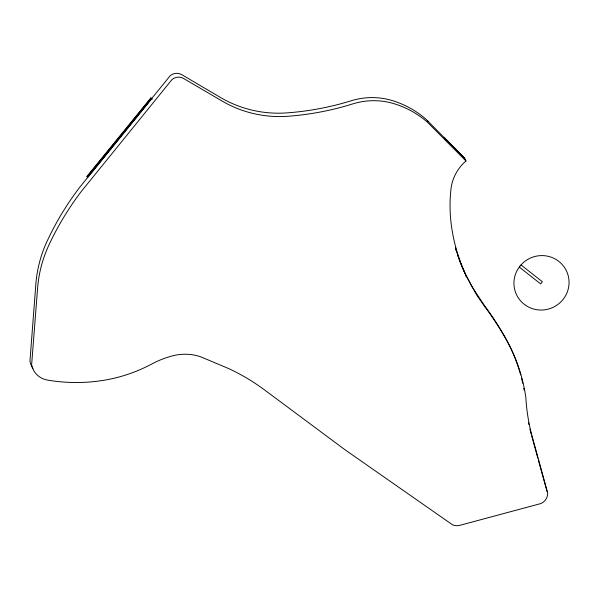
<?xml version="1.0" encoding="UTF-8"?>
<svg xmlns="http://www.w3.org/2000/svg" width="599" height="599" viewBox="0 0 599 599"><rect width="100%" height="100%" fill="white"/><g stroke="black" fill="none" stroke-linecap="round" stroke-linejoin="round"><path stroke-width="0.9" d="M87.035 176.765L151.008 98.236L152.228 99.142L150.873 97.937L86.892 176.473L87.439 177.641L170.236 75.661A9.996 9.846 -21.3 0 1 181.819 74.673L220.417 97.435A114.394 112.664 -21.3 0 0 286.749 112.897A284.869 280.564 -21.3 0 0 346.05 102.309L351.313 100.737A69.469 68.421 -21.3 0 1 392.899 100.759A93.504 92.096 -21.3 0 1 425.777 119.036L464.764 158.361L444.188 137.463L444.458 138.055M444.338 137.777L445.424 138.624M521.04 264.945L542.365 281.747L540.627 283.889L519.303 267.087M465.985 160.966L427.109 121.882A93.451 91.669 -25.1 0 0 394.314 103.777A69.454 68.129 -25.1 0 0 352.789 103.897L347.54 105.484A284.854 279.426 -25.1 0 1 288.321 116.243A114.342 112.163 -25.1 0 1 222.117 101.059L183.608 78.491A9.996 9.809 -25.1 0 0 172.048 79.517L81.644 191.036A290.77 285.229 -25.1 0 0 48.901 245.073A126.569 124.158 -25.1 0 0 37.602 288.022L31.627 364.739A19.662 19.288 -25.1 0 0 47.546 380.08A169.742 166.507 -25.1 0 0 101.141 380.709A151.817 148.926 -25.1 0 0 151.622 364.065A94.462 92.658 -25.1 0 1 171.666 356.091A48.699 47.77 -25.1 0 1 200.515 356.727L228.818 368.632A211.372 207.351 -25.1 0 1 264.773 390.091L344.964 449.737L452.492 524.776A11.201 10.984 -25.1 0 0 459.905 525.316L540.927 503.542A11.156 10.947 -25.1 0 0 547.703 492.977L532.234 436.716A193.327 189.643 -25.1 0 1 525.862 397.714A171.014 167.757 -25.1 0 0 506.23 339.618A315.344 309.339 -25.1 0 0 484.606 306.493L476.43 294.596L466.089 275.592A180.621 177.184 -25.1 0 1 451.646 227.343A155.358 152.401 -25.1 0 1 450.358 195.828L450.897 189.516A43.854 43.016 -25.1 0 1 465.985 160.966L464.839 158.51M427.394 120.489L427.626 120.751A3.684 3.631 -21.3 0 1 428.135 121.672M445.379 139.223L446.292 140.398M444.795 138.369L446.173 140.136M466.479 276.259L466.688 276.708A72.337 70.959 -25.1 0 1 465.378 275.667M150.873 97.937L151.42 99.112L79.824 187.158A290.68 286.292 -21.3 0 0 47.104 241.225A126.546 124.637 -21.3 0 0 35.835 284.255L29.95 361.16A19.677 19.378 -21.3 0 0 32.923 368.378M531.717 435.967L537.82 458.153M538.314 459.927L547.037 491.547M531.231 434.208A193.365 190.445 -21.3 0 1 529.898 428.959M528.902 424.564A193.365 190.445 -21.3 0 1 528.528 422.797M519.475 370.781A171.074 168.491 -21.3 0 0 505.301 337.634A315.508 310.746 -21.3 0 0 483.595 304.344L471.668 286.165L464.809 272.859A180.621 177.184 -25.1 0 1 459.261 259.539M519.722 371.605A171.074 168.491 -21.3 0 1 520.673 374.907M521.549 378.231A171.074 168.491 -21.3 0 1 522.747 383.255M523.781 388.309A171.074 168.491 -21.3 0 1 524.088 390.001M465.011 273.294A180.673 177.948 -21.3 0 1 459.755 260.767M459.44 259.914A180.673 177.948 -21.3 0 1 457.351 253.931M456.258 250.472A180.673 177.948 -21.3 0 1 455.48 247.866M458.954 258.693A180.621 177.184 -25.1 0 1 457.187 253.579M456.91 252.718A180.621 177.184 -25.1 0 1 455.577 248.405M520.097 265.963L518.015 268.899A27.659 27.135 -25.1 0 0 538.329 309.908A27.659 27.135 -25.1 0 0 567.65 273.84A27.659 27.135 -25.1 0 0 522.553 263.313L520.097 265.963"/></g></svg>
